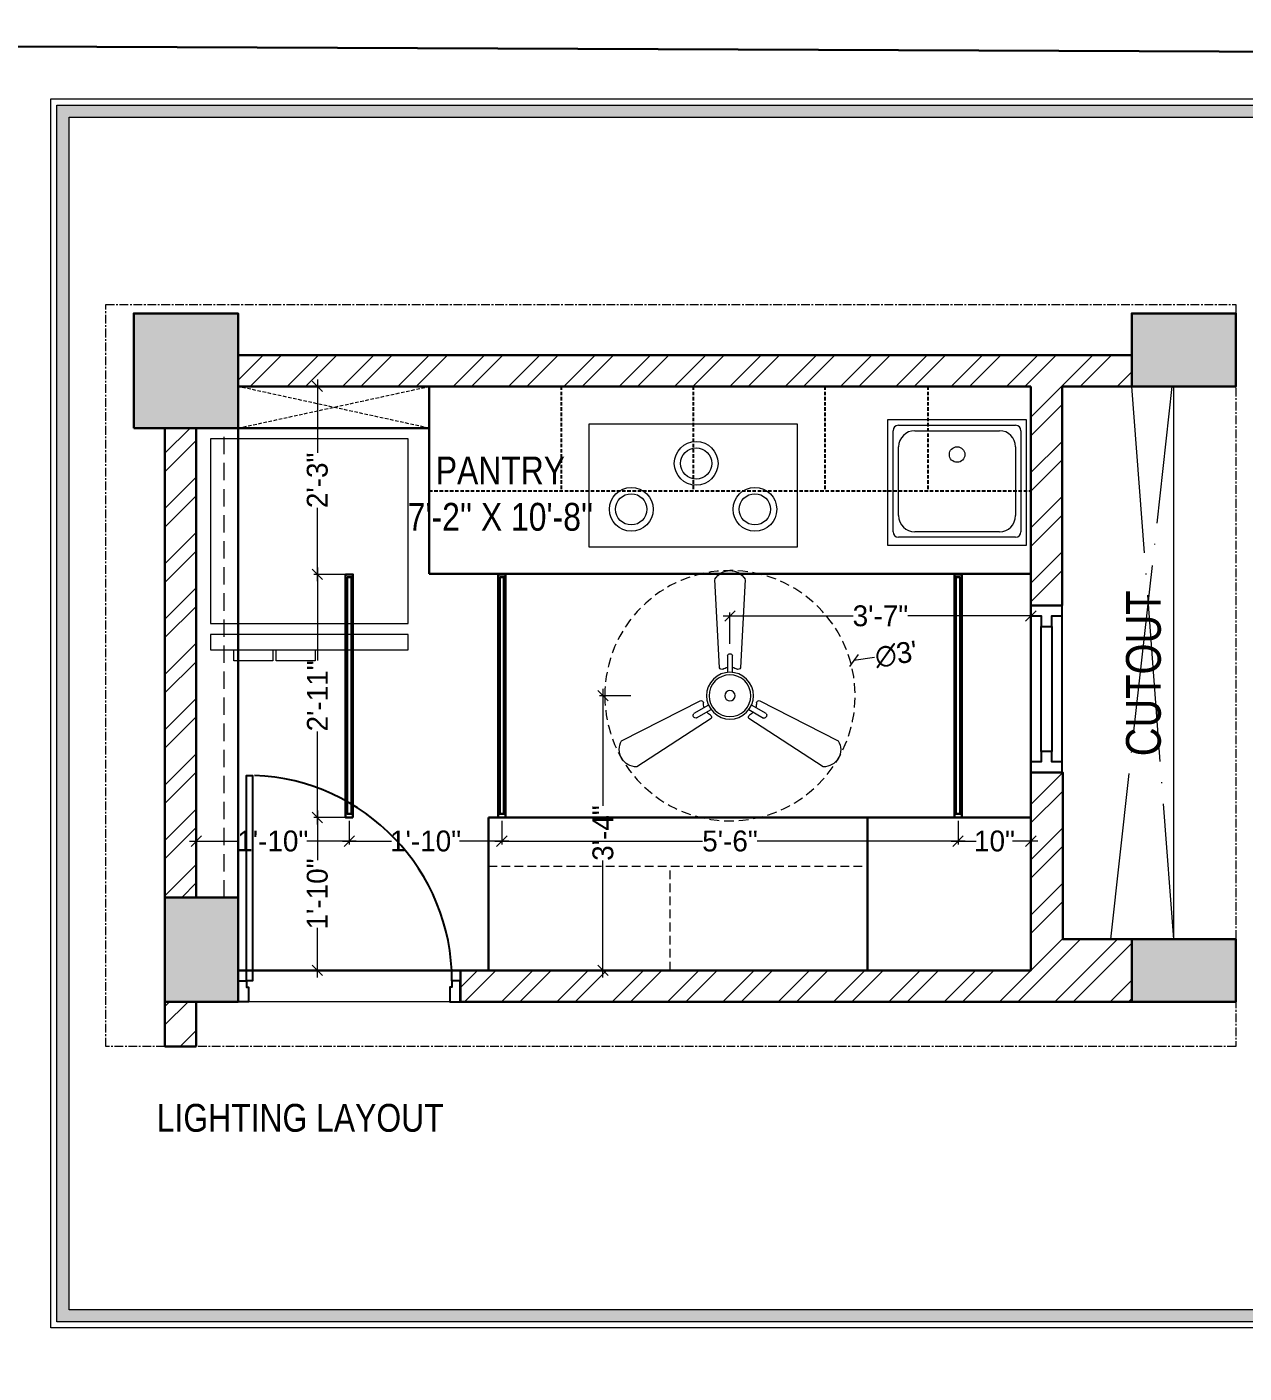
# Model space of a CAD drawing. Header units: millimetres. Extents: x 56222 to 3066687, y -650199 to -121287.
# Drawn here: x 133831.3 to 134006.3, y -184491.2 to -184297.6 of the extents above; entities that cross this region are included whole.
import ezdxf

# ---------------------------------------------------------------- set-up
doc = ezdxf.new("R2010")
doc.units = ezdxf.units.MM
doc.header["$MEASUREMENT"] = 0
doc.header["$PDMODE"] = 35
for name, pattern in [('ACAD_ISO02W100', [15, 12, -3]), ('ACAD_ISO04W100', [30, 24, -3, 0, -3]), ('CENTER', [2, 1.25, -0.25, 0.25, -0.25]), ('DASHED', [0.75, 0.5, -0.25]), ('DASHED2', [0.375, 0.25, -0.125]), ('DASHEDX2', [1.5, 1, -0.5]), ('HIDDEN', [0.375, 0.25, -0.125])]:
    doc.linetypes.add(name, pattern=pattern)
doc.layers.get('Defpoints').update_dxf_attribs({"color": 220})
doc.layers.add('AR DOOR', color=40, linetype='Continuous')
doc.layers.add('AR ELE-5', color=134, linetype='Continuous')
for name, color, linetype, lineweight in [('COLUMN', 1, 'Continuous', 30), ('dim05', 1, 'Continuous', 13), ('Dimension', 10, 'DASHEDX2', 20), ('Electrical', 84, 'Continuous', 30), ('FIRST FLOOR', 7, 'Continuous', 9), ('FIRST FLOOR ( TEXT )', 7, 'Continuous', 9), ('FIRST FLOOR_( PLine )_', 251, 'Continuous', 30), ('FURNITURE', 32, 'Continuous', 9), ('furniture dimensions', 1, 'DASHED', 0), ('GROUND FLOOR', 7, 'Continuous', 9), ('hatch-wall', 8, 'Continuous', 9), ('Labelling', 1, 'Continuous', 25), ('SECTION ( SLAB PLine )', 104, 'Continuous', 30), ('TILE', 14, 'Continuous', 9), ('wall', 7, 'Continuous', 30)]:
    doc.layers.add(name, color=color, linetype=linetype, lineweight=lineweight)
doc.layers.add('XX~SLAB ( PLINE )', color=251, linetype='Continuous', plot=False)
doc.styles.add('century g', font='GOTHIC.TTF')
doc.styles.add("Cn_BT_0'-0", font='swissc.ttf')
doc.styles.add('KATHA', font='swissc.ttf')
doc.dimstyles.new('Archana', dxfattribs={"dimtxt": 2, "dimasz": 0.75, "dimexe": 0.5, "dimexo": 0.5, "dimgap": 0, "dimtad": 0, "dimzin": 0, "dimdsep": 46, "dimlunit": 4, "dimtxsty": 'century g', "dimblk": 'OBLIQUE', "dimcen": 0, "dimdle": 1, "dimclrd": 256, "dimclre": 256, "dimclrt": 256, "dimadec": 0, "dimazin": 0, "dimtfac": 1, "dimtofl": 0, "dimtmove": 1, "dimatfit": 3, "dimfxl": 1, "dimfxlon": 1, "dimtolj": 1, "dimtzin": 0, "dimlwd": -1, "dimlwe": -1, "dimarcsym": 0})

# ---------------------------------------------------------------- blocks, each defined once
blk = doc.blocks.new('*U144')
for points in [[(-1025.5, 0), (-985.5, 0), (-985.5, 30), (-975.5, 30), (-975.5, 100), (-1025.5, 100)], [(40, 0), (0, 0), (0, 30), (-10, 30), (-10, 100), (40, 100)], [(0, 0), (0, -985.5), (-30, -985.5), (-30, 0)]]:
    blk.add_lwpolyline(points, close=True)
at = {"layer": 'AR ELE-5', "linetype": 'ByBlock', "ltscale": 15}
blk.add_arc((1.4, 0.6), 987, 180.03474, 267.62699, dxfattribs=at)
blk = doc.blocks.new('fan')
at = {"layer": 'Electrical', "lineweight": 15, "ltscale": 20}
for p, q in [((3300835.29, -509900.78), (3300836.47, -509923.43)), ((3300841.81, -509923.43), (3300842.99, -509900.78)), ((3300838.47, -509924.57), (3300838.47, -509920.25)), ((3300839.81, -509920.28), (3300839.81, -509924.57)), ((3300831.66, -509931.77), (3300811.45, -509942.07)), ((3300829.93, -509935.08), (3300833.64, -509932.93)), ((3300844.64, -509932.93), (3300848.38, -509935.09)), ((3300866.83, -509942.07), (3300846.62, -509931.77)), ((3300815.3, -509948.74), (3300834.33, -509936.39)), ((3300834.31, -509934.09), (3300830.57, -509936.25)), ((3300843.95, -509936.39), (3300862.98, -509948.74)), ((3300847.68, -509936.23), (3300843.97, -509934.09))]:
    blk.add_line(p, q, dxfattribs=at)
at = {"layer": 'Electrical', "linetype": 'DASHED', "lineweight": 15, "ltscale": 5}
blk.add_circle((3300839.14, -509930.53), 32, dxfattribs=at)
at = {"layer": 'Electrical', "lineweight": 15, "ltscale": 20}
for centre, major_axis, start_param, end_param in [((3300839.14, -509902.94), (3.12, 3.12), -0.272136, 1.842967), ((3300839.13, -509920.5), (0.501, 0.501), -0.465536, 1.983618), ((3300839.14, -509930.53), (4.24, -4.24), 3.14161, 9.424795), ((3300839.14, -509930.53), (3.77, -3.77), 1.749190548672175e-05, 6.283202799085073), ((3300837.1, -509923.08), (0.51, 0.51), 2.863014, 4.257784), ((3300839.14, -509926.42), (2.27, -2.27), 2.565057, 2.951308), ((3300839.14, -509926.42), (2.27, 2.27), 0.19032, 0.57657), ((3300841.18, -509923.08), (0.51, -0.51), 5.167028, 6.561799), ((3300839.14, -509930.53), (0.943, 0.943), 1.570814, 7.853999), ((3300831.67, -509932.49), (0.51, -0.51), 0.978238, 2.373008), ((3300835.59, -509932.58), (2.27, -2.27), 3.855511, 4.241762), ((3300842.69, -509932.58), (2.27, 2.27), 5.183051, 5.569301), ((3300846.61, -509932.49), (0.51, -0.51), 2.339416, 3.734186), ((3300830.46, -509935.55), (0.501, -0.501), 3.199655, 5.648809), ((3300835.59, -509932.58), (2.27, -2.27), 4.659452, 5.045703), ((3300833.71, -509936.02), (0.51, 0.51), -1.325776, 0.068994), ((3300844.57, -509936.02), (0.51, -0.51), 3.072633, 4.467404), ((3300842.69, -509932.58), (2.27, 2.27), 4.37911, 4.765361), ((3300847.83, -509935.54), (0.501, 0.501), 3.723254, 6.172408), ((3300815.25, -509944.32), (3.12, -3.12), 3.393055, 5.508159), ((3300863.03, -509944.32), (3.12, -3.12), 5.48745, 7.602554)]:
    blk.add_ellipse(centre, major_axis=major_axis, ratio=1, start_param=start_param, end_param=end_param, dxfattribs=at)
blk = doc.blocks.new('_Oblique')
at = {"layer": 'wall', "color": 0, "lineweight": -2}
blk.add_line((-0.5, -0.5), (0.5, 0.5), dxfattribs=at)
blk = doc.blocks.new('*D285')
at = {"layer": 'Defpoints', "color": 0, "linetype": 'Continuous', "lineweight": 30, "transparency": 16777216}
for p in [(133950.18, -184388.69, 0.12), (133914.55, -184393.85, 0.12)]:
    blk.add_point(p, dxfattribs=at)
at = {"layer": 'furniture dimensions', "color": 5, "linetype": 'Continuous', "transparency": 16777216}
blk.add_line((133953.15, -184388.26), (133950.18, -184388.69), dxfattribs=at)
at = {"layer": 'furniture dimensions', "color": 5, "linetype": 'Continuous', "transparency": 16777216, "xscale": 1.5, "yscale": 1.5, "zscale": 1.5, "rotation": 188.2375818181206}
blk.add_blockref('_Oblique', (133950.18, -184388.69), dxfattribs=at)
at = {"layer": 'furniture dimensions', "linetype": 'Continuous', "lineweight": 0, "transparency": 16777216, "insert": (133956.26, -184387.81), "char_height": 3, "attachment_point": 5, "rotation": 8.2376, "style": 'century g'}
blk.add_mtext("\\A1;∅3'", dxfattribs=at)
blk = doc.blocks.new('*D286')
at = {"layer": 'Defpoints', "color": 0, "linetype": 'Continuous', "lineweight": 30, "transparency": 16777216}
for p in [(133855.63, -184410.2), (133877.63, -184411.27), (133877.63, -184414.67)]:
    blk.add_point(p, dxfattribs=at)
at = {"layer": 'furniture dimensions', "color": 5, "linetype": 'ByBlock', "transparency": 16777216}
blk.add_line((133855.63, -184410.7), (133855.63, -184415.17), dxfattribs=at)
at = {"layer": 'furniture dimensions', "color": 5, "linetype": 'Continuous', "transparency": 16777216}
for p, q in [((133877.63, -184411.77), (133877.63, -184415.17)), ((133854.63, -184414.67), (133861.75, -184414.67)), ((133878.63, -184414.67), (133871.51, -184414.67))]:
    blk.add_line(p, q, dxfattribs=at)
at = {"layer": 'furniture dimensions', "color": 5, "linetype": 'Continuous', "transparency": 16777216, "xscale": 1.5, "yscale": 1.5, "zscale": 1.5, "rotation": 180}
blk.add_blockref('_Oblique', (133855.63, -184414.67), dxfattribs=at)
at = {"layer": 'furniture dimensions', "color": 5, "linetype": 'Continuous', "transparency": 16777216, "xscale": 1.5, "yscale": 1.5, "zscale": 1.5}
blk.add_blockref('_Oblique', (133877.63, -184414.67), dxfattribs=at)
at = {"layer": 'furniture dimensions', "linetype": 'Continuous', "lineweight": 0, "transparency": 16777216, "insert": (133866.63, -184414.67), "char_height": 3, "attachment_point": 5, "style": 'century g'}
blk.add_mtext('\\A1;1\'-10"', dxfattribs=at)
blk = doc.blocks.new('*D287')
at = {"layer": 'Defpoints', "color": 0, "linetype": 'Continuous', "lineweight": 30, "transparency": 16777216}
for p in [(133877.63, -184411.27), (133899.57, -184411.27), (133899.57, -184414.67)]:
    blk.add_point(p, dxfattribs=at)
at = {"layer": 'furniture dimensions', "color": 5, "linetype": 'ByBlock', "transparency": 16777216}
blk.add_line((133877.63, -184411.77), (133877.63, -184415.17), dxfattribs=at)
at = {"layer": 'furniture dimensions', "color": 5, "linetype": 'Continuous', "transparency": 16777216}
for p, q in [((133899.57, -184411.77), (133899.57, -184415.17)), ((133876.63, -184414.67), (133883.72, -184414.67)), ((133900.57, -184414.67), (133893.48, -184414.67))]:
    blk.add_line(p, q, dxfattribs=at)
at = {"layer": 'furniture dimensions', "color": 5, "linetype": 'Continuous', "transparency": 16777216, "xscale": 1.5, "yscale": 1.5, "zscale": 1.5, "rotation": 180}
blk.add_blockref('_Oblique', (133877.63, -184414.67), dxfattribs=at)
at = {"layer": 'furniture dimensions', "color": 5, "linetype": 'Continuous', "transparency": 16777216, "xscale": 1.5, "yscale": 1.5, "zscale": 1.5}
blk.add_blockref('_Oblique', (133899.57, -184414.67), dxfattribs=at)
at = {"layer": 'furniture dimensions', "linetype": 'Continuous', "lineweight": 0, "transparency": 16777216, "insert": (133888.6, -184414.67), "char_height": 3, "attachment_point": 5, "style": 'century g'}
blk.add_mtext('\\A1;1\'-10"', dxfattribs=at)
blk = doc.blocks.new('*D288')
at = {"layer": 'Defpoints', "color": 0, "linetype": 'Continuous', "lineweight": 30, "transparency": 16777216}
for p in [(133899.57, -184411.27), (133965.17, -184411.27), (133965.17, -184414.67)]:
    blk.add_point(p, dxfattribs=at)
at = {"layer": 'furniture dimensions', "color": 5, "linetype": 'ByBlock', "transparency": 16777216}
blk.add_line((133899.57, -184411.77), (133899.57, -184415.17), dxfattribs=at)
at = {"layer": 'furniture dimensions', "color": 5, "linetype": 'Continuous', "transparency": 16777216}
for p, q in [((133965.17, -184411.77), (133965.17, -184415.17)), ((133898.57, -184414.67), (133928.44, -184414.67)), ((133966.17, -184414.67), (133936.3, -184414.67))]:
    blk.add_line(p, q, dxfattribs=at)
at = {"layer": 'furniture dimensions', "color": 5, "linetype": 'Continuous', "transparency": 16777216, "xscale": 1.5, "yscale": 1.5, "zscale": 1.5, "rotation": 180}
blk.add_blockref('_Oblique', (133899.57, -184414.67), dxfattribs=at)
at = {"layer": 'furniture dimensions', "color": 5, "linetype": 'Continuous', "transparency": 16777216, "xscale": 1.5, "yscale": 1.5, "zscale": 1.5}
blk.add_blockref('_Oblique', (133965.17, -184414.67), dxfattribs=at)
at = {"layer": 'furniture dimensions', "linetype": 'Continuous', "lineweight": 0, "transparency": 16777216, "insert": (133932.37, -184414.67), "char_height": 3, "attachment_point": 5, "style": 'century g'}
blk.add_mtext('\\A1;5\'-6"', dxfattribs=at)
blk = doc.blocks.new('*D289')
at = {"layer": 'Defpoints', "color": 0, "linetype": 'Continuous', "lineweight": 30, "transparency": 16777216}
for p in [(133965.17, -184411.27), (133975.63, -184411.27), (133975.63, -184414.67)]:
    blk.add_point(p, dxfattribs=at)
at = {"layer": 'furniture dimensions', "color": 5, "linetype": 'ByBlock', "transparency": 16777216}
blk.add_line((133965.17, -184411.77), (133965.17, -184415.17), dxfattribs=at)
at = {"layer": 'furniture dimensions', "color": 5, "linetype": 'Continuous', "transparency": 16777216}
for p, q in [((133975.63, -184411.77), (133975.63, -184415.17)), ((133964.17, -184414.67), (133967.78, -184414.67)), ((133976.63, -184414.67), (133973.01, -184414.67))]:
    blk.add_line(p, q, dxfattribs=at)
at = {"layer": 'furniture dimensions', "color": 5, "linetype": 'Continuous', "transparency": 16777216, "xscale": 1.5, "yscale": 1.5, "zscale": 1.5, "rotation": 180}
blk.add_blockref('_Oblique', (133965.17, -184414.67), dxfattribs=at)
at = {"layer": 'furniture dimensions', "color": 5, "linetype": 'Continuous', "transparency": 16777216, "xscale": 1.5, "yscale": 1.5, "zscale": 1.5}
blk.add_blockref('_Oblique', (133975.63, -184414.67), dxfattribs=at)
at = {"layer": 'furniture dimensions', "linetype": 'Continuous', "lineweight": 0, "transparency": 16777216, "insert": (133970.4, -184414.67), "char_height": 3, "attachment_point": 5, "style": 'century g'}
blk.add_mtext('\\A1;10"', dxfattribs=at)
blk = doc.blocks.new('*D290')
at = {"layer": 'Defpoints', "color": 0, "linetype": 'Continuous', "lineweight": 30, "transparency": 16777216}
for p in [(133932.37, -184393.75), (133914.11, -184433.27), (133929.14, -184433.27)]:
    blk.add_point(p, dxfattribs=at)
at = {"layer": 'furniture dimensions', "color": 5, "linetype": 'Continuous', "transparency": 16777216}
for p, q in [((133914.11, -184392.75), (133914.11, -184409.57)), ((133914.11, -184434.27), (133914.11, -184417.46)), ((133918.11, -184433.27), (133913.61, -184433.27))]:
    blk.add_line(p, q, dxfattribs=at)
at = {"layer": 'furniture dimensions', "color": 5, "linetype": 'ByBlock', "transparency": 16777216}
blk.add_line((133918.11, -184393.75), (133913.61, -184393.75), dxfattribs=at)
at = {"layer": 'furniture dimensions', "color": 5, "linetype": 'Continuous', "transparency": 16777216, "xscale": 1.5, "yscale": 1.5, "zscale": 1.5}
for p, rotation in [((133914.11, -184393.75), 90), ((133914.11, -184433.27), 270)]:
    blk.add_blockref('_Oblique', p, dxfattribs=dict(at, rotation=rotation))
at = {"layer": 'furniture dimensions', "linetype": 'Continuous', "lineweight": 0, "transparency": 16777216, "insert": (133914.11, -184413.51), "char_height": 3, "attachment_point": 5, "rotation": 90, "style": 'century g'}
blk.add_mtext('\\A1;3\'-4"', dxfattribs=at)
blk = doc.blocks.new('*D291')
at = {"layer": 'Defpoints', "color": 0, "linetype": 'Continuous', "lineweight": 30, "transparency": 16777216}
for p in [(133975.63, -184382.28), (133932.37, -184393.75), (133975.63, -184393.75)]:
    blk.add_point(p, dxfattribs=at)
at = {"layer": 'furniture dimensions', "color": 5, "linetype": 'ByBlock', "transparency": 16777216}
blk.add_line((133932.37, -184386.28), (133932.37, -184381.78), dxfattribs=at)
at = {"layer": 'furniture dimensions', "color": 5, "linetype": 'Continuous', "transparency": 16777216}
for p, q in [((133975.63, -184386.28), (133975.63, -184381.78)), ((133931.37, -184382.28), (133950.06, -184382.28)), ((133976.63, -184382.28), (133957.94, -184382.28))]:
    blk.add_line(p, q, dxfattribs=at)
at = {"layer": 'furniture dimensions', "color": 5, "linetype": 'Continuous', "transparency": 16777216, "xscale": 1.5, "yscale": 1.5, "zscale": 1.5, "rotation": 180}
blk.add_blockref('_Oblique', (133932.37, -184382.28), dxfattribs=at)
at = {"layer": 'furniture dimensions', "color": 5, "linetype": 'Continuous', "transparency": 16777216, "xscale": 1.5, "yscale": 1.5, "zscale": 1.5}
blk.add_blockref('_Oblique', (133975.63, -184382.28), dxfattribs=at)
at = {"layer": 'furniture dimensions', "linetype": 'Continuous', "lineweight": 0, "transparency": 16777216, "insert": (133954, -184382.28), "char_height": 3, "attachment_point": 5, "style": 'century g'}
blk.add_mtext('\\A1;3\'-7"', dxfattribs=at)
blk = doc.blocks.new('*D292')
at = {"layer": 'Defpoints', "color": 0, "linetype": 'Continuous', "lineweight": 30, "transparency": 16777216}
for p in [(133877.63, -184411.27), (133873.04, -184433.27), (133877.63, -184433.27)]:
    blk.add_point(p, dxfattribs=at)
at = {"layer": 'furniture dimensions', "color": 5, "linetype": 'Continuous', "transparency": 16777216}
for p, q in [((133873.04, -184410.27), (133873.04, -184417.39)), ((133873.04, -184434.27), (133873.04, -184427.15)), ((133877.04, -184433.27), (133872.54, -184433.27))]:
    blk.add_line(p, q, dxfattribs=at)
at = {"layer": 'furniture dimensions', "color": 5, "linetype": 'ByBlock', "transparency": 16777216}
blk.add_line((133877.04, -184411.27), (133872.54, -184411.27), dxfattribs=at)
at = {"layer": 'furniture dimensions', "color": 5, "linetype": 'Continuous', "transparency": 16777216, "xscale": 1.5, "yscale": 1.5, "zscale": 1.5}
for p, rotation in [((133873.04, -184411.27), 90), ((133873.04, -184433.27), 270)]:
    blk.add_blockref('_Oblique', p, dxfattribs=dict(at, rotation=rotation))
at = {"layer": 'furniture dimensions', "linetype": 'Continuous', "lineweight": 0, "transparency": 16777216, "insert": (133873.04, -184422.27), "char_height": 3, "attachment_point": 5, "rotation": 90, "style": 'century g'}
blk.add_mtext('\\A1;1\'-10"', dxfattribs=at)
blk = doc.blocks.new('*D293')
at = {"layer": 'Defpoints', "color": 0, "linetype": 'Continuous', "lineweight": 30, "transparency": 16777216}
for p in [(133873.04, -184376.3), (133877.63, -184376.3), (133877.63, -184411.27)]:
    blk.add_point(p, dxfattribs=at)
at = {"layer": 'furniture dimensions', "color": 5, "linetype": 'Continuous', "transparency": 16777216}
for p, q in [((133873.04, -184375.3), (133873.04, -184388.67)), ((133877.04, -184376.3), (133872.54, -184376.3)), ((133873.04, -184412.27), (133873.04, -184398.9))]:
    blk.add_line(p, q, dxfattribs=at)
at = {"layer": 'furniture dimensions', "color": 5, "linetype": 'ByBlock', "transparency": 16777216}
blk.add_line((133877.04, -184411.27), (133872.54, -184411.27), dxfattribs=at)
at = {"layer": 'furniture dimensions', "color": 5, "linetype": 'Continuous', "transparency": 16777216, "xscale": 1.5, "yscale": 1.5, "zscale": 1.5}
for p, rotation in [((133873.04, -184376.3), 90), ((133873.04, -184411.27), 270)]:
    blk.add_blockref('_Oblique', p, dxfattribs=dict(at, rotation=rotation))
at = {"layer": 'furniture dimensions', "linetype": 'Continuous', "lineweight": 0, "transparency": 16777216, "insert": (133873.04, -184393.78), "char_height": 3, "attachment_point": 5, "rotation": 90, "style": 'century g'}
blk.add_mtext('\\A1;2\'-11"', dxfattribs=at)
blk = doc.blocks.new('*D284')
at = {"layer": 'Defpoints', "color": 0, "linetype": 'Continuous', "lineweight": 30, "transparency": 16777216}
for p in [(133873.04, -184349.27), (133877.63, -184349.27), (133877.63, -184376.3)]:
    blk.add_point(p, dxfattribs=at)
at = {"layer": 'furniture dimensions', "color": 5, "linetype": 'Continuous', "transparency": 16777216}
for p, q in [((133873.04, -184348.27), (133873.04, -184358.83)), ((133877.04, -184349.27), (133872.54, -184349.27)), ((133873.04, -184377.3), (133873.04, -184366.74))]:
    blk.add_line(p, q, dxfattribs=at)
at = {"layer": 'furniture dimensions', "color": 5, "linetype": 'ByBlock', "transparency": 16777216}
blk.add_line((133877.04, -184376.3), (133872.54, -184376.3), dxfattribs=at)
at = {"layer": 'furniture dimensions', "color": 5, "linetype": 'Continuous', "transparency": 16777216, "xscale": 1.5, "yscale": 1.5, "zscale": 1.5}
for p, rotation in [((133873.04, -184349.27), 90), ((133873.04, -184376.3), 270)]:
    blk.add_blockref('_Oblique', p, dxfattribs=dict(at, rotation=rotation))
at = {"layer": 'furniture dimensions', "linetype": 'Continuous', "lineweight": 0, "transparency": 16777216, "insert": (133873.04, -184362.78), "char_height": 3, "attachment_point": 5, "rotation": 90, "style": 'century g'}
blk.add_mtext('\\A1;2\'-3"', dxfattribs=at)

msp = doc.modelspace()

# ---------------------------------------------------------------- hatches: boundary and pattern name
at = {"layer": 'Dimension', "linetype": 'Continuous', "true_color": 0xd39e00}
h = msp.add_hatch(color=42, dxfattribs=at)
h.paths.add_polyline_path([(133835.587, -184308.787), (133835.587, -184483.822), (134084.261, -184483.822), (134084.261, -184308.787)])
h.paths.add_polyline_path([(133837.333, -184310.533), (134082.516, -184310.533), (134082.516, -184482.077), (133837.333, -184482.077)], flags=16)
at = {"layer": 'FURNITURE', "linetype": 'CENTER', "lineweight": 15, "true_color": 0x636466}
h = msp.add_hatch(dxfattribs=at)
h.set_pattern_fill('AR-CONC', color=251)
h.set_pattern_definition([(50, (659.5575, 3.2407), (7.17260183, -0.62752135), [0.75, -8.25]), (355, (659.5575, 3.241), (-1.38751334, 7.52192134), [0.6, -6.6]), (100.4514445, (660.155, 3.1884), (5.78508847, 6.8943999), [0.63740192, -7.01142112]), (46.1842, (659.5575, 5.241), (10.6724133, -1.6551928), [1.125, -12.375]), (96.6356355, (660.447, 5.103), (9.34661946, 9.741186), [0.9561034, -10.5171376]), (351.184164, (659.557, 5.241), (9.34661945, 9.741186), [0.9, -9.9]), (21, (660.5575, 4.7407), (5.96907052, -4.0261889), [0.75, -8.25]), (326, (660.5575, 4.741), (2.43315332, 7.25150045), [0.6, -6.6]), (71.4514447, (661.055, 4.405), (8.40222377, 3.22531153), [0.6374019, -7.01142112]), (37.5, (659.5575, 3.2407), (0.121598553, 3.328938538), [0, -6.52, 0, -6.7, 0, -6.625]), (7.5, (659.5575, 3.2407), (2.630695374, 3.94411712), [0, -3.82, 0, -6.37, 0, -2.525]), (327.5, (657.3275, 3.2407), (5.338224362, -0.225548717), [0, -2.5, 0, -7.8, 0, -10.35]), (317.5, (656.3275, 3.2407), (5.83186169, 1.00104982), [0, -3.25, 0, -5.18, 0, -7.35])])
h.paths.add_polyline_path([(133861.63, -184422.773), (133851.13, -184422.773), (133851.13, -184437.773), (133861.63, -184437.773), (133861.63, -184434.773)])
h.paths.add_polyline_path([(133861.63, -184338.773), (133846.63, -184338.773), (133846.63, -184355.273), (133861.63, -184355.273)])
h.paths.add_polyline_path([(134005.13, -184338.773), (133990.13, -184338.773), (133990.13, -184349.276), (134005.13, -184349.276)])
h.paths.add_polyline_path([(134005.13, -184428.773), (133990.13, -184428.773), (133990.13, -184437.773), (134005.13, -184437.773), (134005.13, -184433.273)])
at = {"layer": 'hatch-wall', "linetype": 'CENTER', "lineweight": 15}
h = msp.add_hatch(dxfattribs=at)
h.set_pattern_fill('ANSI32', color=256, scale=15)
h.set_pattern_definition([(45, (659.5575, 3.2407), (-3.97747564, 3.97747564), []), (45, (662.209, 3.2407), (-3.97747564, 3.97747564), [])])
h.paths.add_polyline_path([(133855.63, -184355.273), (133851.13, -184355.273), (133851.13, -184422.773), (133855.63, -184422.773)])
h.paths.add_polyline_path([(133990.13, -184344.773), (133861.63, -184344.773), (133861.63, -184349.273), (133975.63, -184349.273), (133975.63, -184376.227), (133975.63, -184380.778), (133980.13, -184380.778), (133980.13, -184349.273), (133990.13, -184349.273)])
h.paths.add_polyline_path([(133980.214, -184404.778), (133975.63, -184404.778), (133975.63, -184433.273), (133952.13, -184433.273), (133897.63, -184433.273), (133893.63, -184433.273), (133893.63, -184437.773), (133990.13, -184437.773), (133990.13, -184428.773), (133980.214, -184428.773)])
h.paths.add_polyline_path([(133855.63, -184437.773), (133851.13, -184437.773), (133851.13, -184444.207), (133855.63, -184444.207)])

# ---------------------------------------------------------------- linework, layer by layer
at = {"layer": 'COLUMN', "transparency": 33554687}
for points in [[(133846.63, -184355.273), (133846.63, -184338.773), (133861.63, -184338.773), (133861.63, -184355.273)], [(133990.13, -184349.276), (133990.13, -184338.773), (134005.13, -184338.773), (134005.13, -184349.276)], [(133851.13, -184422.773), (133861.63, -184422.773), (133861.63, -184437.773), (133851.13, -184437.773)], [(133990.13, -184437.773), (133990.13, -184428.773), (134005.13, -184428.773), (134005.13, -184437.773)]]:
    msp.add_lwpolyline(points, close=True, dxfattribs=at)
at = {"layer": 'Dimension', "color": 42, "linetype": 'Continuous', "true_color": 0xd39e00}
for points in [[(133834.715, -184307.915), (134085.133, -184307.915), (134085.133, -184484.695), (133834.715, -184484.695)], [(133835.587, -184308.787), (134084.261, -184308.787), (134084.261, -184483.822), (133835.587, -184483.822)], [(133837.333, -184310.533), (134082.516, -184310.533), (134082.516, -184482.077), (133837.333, -184482.077)]]:
    msp.add_lwpolyline(points, close=True, dxfattribs=at)
at = {"layer": 'Electrical', "color": 7, "lineweight": 30}
for points in [[(133878.16, -184411.273), (133878.16, -184376.296), (133877.1, -184376.296), (133877.1, -184411.273)], [(133900.099, -184411.273), (133900.099, -184376.296), (133899.039, -184376.296), (133899.039, -184411.273)], [(133964.638, -184411.273), (133964.638, -184376.296), (133965.698, -184376.296), (133965.698, -184411.273)]]:
    msp.add_lwpolyline(points, close=True, dxfattribs=at)
at = {"layer": 'Electrical', "color": 175, "lineweight": 30, "ltscale": 8, "true_color": 0x4554a5}
for points in [[(133877.328, -184376.695), (133877.949, -184376.695), (133877.949, -184410.759), (133877.328, -184410.759)], [(133877.346, -184376.713), (133877.93, -184376.713), (133877.93, -184410.74), (133877.346, -184410.74)], [(133899.266, -184376.695), (133899.888, -184376.695), (133899.888, -184410.759), (133899.266, -184410.759)], [(133899.285, -184376.713), (133899.869, -184376.713), (133899.869, -184410.74), (133899.285, -184410.74)], [(133965.471, -184376.695), (133964.849, -184376.695), (133964.849, -184410.759), (133965.471, -184410.759)], [(133965.452, -184376.713), (133964.868, -184376.713), (133964.868, -184410.74), (133965.452, -184410.74)]]:
    msp.add_lwpolyline(points, close=True, dxfattribs=at)
at = {"layer": 'FIRST FLOOR', "transparency": 33554687}
for p, q in [((133975.63, -184431.242), (133975.63, -184349.273)), ((133996.13, -184349.276), (133996.13, -184428.773)), ((133975.63, -184380.778), (133980.13, -184380.778)), ((133897.13, -184433.273), (133975.63, -184433.273)), ((133851.13, -184437.773), (133855.13, -184437.773)), ((133897.13, -184437.773), (134005.13, -184437.773))]:
    msp.add_line(p, q, dxfattribs=at)
at = {"layer": 'FIRST FLOOR_( PLine )_', "transparency": 33554687}
for p, q in [((134005.13, -184347.773), (134005.13, -184338.773)), ((133861.63, -184344.773), (133990.13, -184344.773)), ((133861.63, -184349.273), (133975.63, -184349.273)), ((133975.63, -184349.273), (133975.63, -184380.778)), ((133980.13, -184380.778), (133980.13, -184349.273)), ((133980.13, -184349.273), (133990.117, -184349.273)), ((133851.13, -184355.273), (133851.13, -184437.773)), ((133855.63, -184422.773), (133855.63, -184355.273)), ((133975.63, -184380.778), (133980.13, -184380.778)), ((133851.13, -184437.773), (133855.13, -184437.773))]:
    msp.add_line(p, q, dxfattribs=at)
msp.add_lwpolyline([(133851.13, -184355.273), (133851.13, -184437.773), (133855.63, -184437.773)], dxfattribs=at)
for points in [[(133893.63, -184433.273), (133893.63, -184437.773), (134005.13, -184437.773), (134005.13, -184433.273), (134005.13, -184428.773), (133980.214, -184428.773), (133980.214, -184404.778), (133975.63, -184404.778), (133975.63, -184433.273)], [(133855.63, -184444.207), (133855.63, -184437.773), (133851.13, -184437.773), (133851.13, -184444.207)], [(133855.63, -184444.207), (133855.63, -184437.773), (133851.13, -184437.773), (133851.13, -184444.207)]]:
    msp.add_lwpolyline(points, close=True, dxfattribs=at)
at = {"layer": 'FURNITURE', "color": 9, "linetype": 'DASHED', "lineweight": 15, "true_color": 0xc7c8ca}
for p, q in [((133861.63, -184355.273), (133889.107, -184349.273)), ((133889.107, -184355.273), (133861.63, -184349.273))]:
    msp.add_line(p, q, dxfattribs=at)
at = {"layer": 'FURNITURE', "color": 9, "lineweight": 30, "true_color": 0xc7c8ca}
for p, q in [((133889.107, -184349.273), (133975.63, -184349.273)), ((133889.107, -184376.227), (133889.107, -184349.273)), ((133975.63, -184349.273), (133975.63, -184376.227)), ((133861.63, -184355.273), (133889.107, -184355.273)), ((133975.63, -184376.227), (133889.107, -184376.227)), ((133897.63, -184411.273), (133975.63, -184411.273)), ((133897.63, -184433.273), (133897.63, -184411.273)), ((133952.13, -184411.273), (133975.63, -184411.273)), ((133952.13, -184433.273), (133952.13, -184411.273)), ((133975.63, -184411.273), (133975.63, -184433.273)), ((133975.63, -184411.273), (133975.63, -184433.273)), ((133975.63, -184433.273), (133902.596, -184433.273)), ((133975.63, -184433.273), (133952.13, -184433.273))]:
    msp.add_line(p, q, dxfattribs=at)
at = {"layer": 'FURNITURE', "color": 9, "linetype": 'DASHED', "lineweight": 25, "true_color": 0xc7c8ca}
for p, q in [((133908.107, -184349.273), (133908.107, -184364.273)), ((133927.062, -184349.273), (133927.062, -184364.273)), ((133946.018, -184349.273), (133946.018, -184364.273)), ((133960.824, -184349.273), (133960.824, -184364.273)), ((133889.107, -184364.273), (133975.63, -184364.273))]:
    msp.add_line(p, q, dxfattribs=at)
at = {"layer": 'FURNITURE', "color": 9, "true_color": 0xc7c8ca}
for p, q in [((133912.102, -184354.667), (133942.022, -184354.667)), ((133912.102, -184372.377), (133912.102, -184354.667)), ((133942.022, -184354.667), (133942.022, -184372.377)), ((133975.028, -184354.088), (133955.028, -184354.088)), ((133955.028, -184354.088), (133955.028, -184372.088)), ((133975.028, -184372.088), (133975.028, -184354.088)), ((133955.812, -184370.178), (133955.812, -184355.637)), ((133956.587, -184354.862), (133973.435, -184354.862)), ((133958.944, -184355.637), (133971.111, -184355.637)), ((133974.209, -184355.637), (133974.209, -184370.178)), ((133886.107, -184356.823), (133857.69, -184356.823)), ((133857.69, -184356.823), (133857.69, -184383.38)), ((133886.107, -184383.38), (133886.107, -184356.823)), ((133956.62, -184367.854), (133956.62, -184357.961)), ((133973.435, -184357.961), (133973.435, -184367.854)), ((133971.111, -184370.178), (133958.944, -184370.178)), ((133955.028, -184372.088), (133975.028, -184372.088)), ((133973.435, -184370.953), (133956.587, -184370.953)), ((133942.022, -184372.377), (133912.102, -184372.377)), ((133857.69, -184383.38), (133886.107, -184383.38)), ((133886.107, -184384.929), (133857.69, -184384.929)), ((133857.69, -184384.929), (133857.69, -184387.143)), ((133886.107, -184387.143), (133886.107, -184384.929)), ((133857.69, -184387.143), (133886.107, -184387.143)), ((133861.011, -184388.72), (133861.011, -184387.143)), ((133866.638, -184387.143), (133866.638, -184388.72)), ((133867.114, -184388.72), (133867.114, -184387.143)), ((133872.741, -184387.143), (133872.741, -184388.72)), ((133866.638, -184388.72), (133861.011, -184388.72)), ((133872.741, -184388.72), (133867.114, -184388.72))]:
    msp.add_line(p, q, dxfattribs=at)
at = {"layer": 'FURNITURE', "color": 9, "linetype": 'HIDDEN', "lineweight": 18, "ltscale": 5, "true_color": 0xc7c8ca}
for p, q in [((133897.63, -184418.273), (133952.13, -184418.273)), ((133923.748, -184433.273), (133923.748, -184418.273))]:
    msp.add_line(p, q, dxfattribs=at)
at = {"layer": 'FURNITURE', "color": 9, "linetype": 'CENTER', "lineweight": 15, "true_color": 0xc7c8ca}
msp.add_lwpolyline([(134005.13, -184444.207), (133842.601, -184444.207), (133842.601, -184337.459), (134005.13, -184337.459)], close=True, dxfattribs=at)
at = {"layer": 'FURNITURE', "color": 9, "true_color": 0xc7c8ca}
for centre, radius in [((133927.508, -184360.338), 3.143), ((133927.508, -184360.338), 2.245), ((133965.028, -184359.066), 1.117), ((133918.174, -184366.945), 3.143), ((133935.95, -184366.945), 3.143), ((133918.174, -184366.945), 2.245), ((133935.95, -184366.945), 2.245)]:
    msp.add_circle(centre, radius, dxfattribs=at)
for centre, radius, start, end in [((133956.587, -184355.637), 0.775, 90, 180), ((133958.944, -184357.961), 2.324, 90, 180), ((133971.111, -184357.961), 2.324, 0, 90), ((133973.435, -184355.637), 0.775, 0, 90), ((133958.944, -184367.854), 2.324, 180, 270), ((133971.111, -184367.854), 2.324, 270, 0), ((133956.587, -184370.178), 0.775, 180, 270), ((133973.435, -184370.178), 0.775, 270, 0)]:
    msp.add_arc(centre, radius, start, end, dxfattribs=at)
at = {"layer": 'GROUND FLOOR', "color": 1, "linetype": 'ACAD_ISO04W100', "transparency": 33554687}
for p, q in [((133987.13, -184428.773), (133995.963, -184349.276)), ((133990.117, -184349.273), (133996.13, -184428.773))]:
    msp.add_line(p, q, dxfattribs=at)
at = {"layer": 'Labelling', "color": 251, "linetype": 'DASHED2', "lineweight": 0, "ltscale": 10, "true_color": 0x636466, "transparency": 33554687}
msp.add_line((133859.63, -184422.773), (133859.63, -184355.273), dxfattribs=at)
at = {"layer": 'Labelling', "color": 251, "linetype": 'ACAD_ISO02W100', "lineweight": 0, "ltscale": 10, "true_color": 0x636466, "transparency": 33554687}
msp.add_lwpolyline([(133893.63, -184433.273), (133893.63, -184437.773), (133861.63, -184437.773), (133861.63, -184433.273)], close=True, dxfattribs=at)
at = {"layer": 'SECTION ( SLAB PLine )', "color": 9, "true_color": 0xc7c8ca}
msp.add_lwpolyline([(133975.63, -184349.273), (133861.63, -184349.273), (133861.63, -184433.273), (133975.63, -184433.273)], close=True, dxfattribs=at)
at = {"layer": 'TILE', "color": 1, "lineweight": 30}
msp.add_lwpolyline([(133149.693, -184297.557), (134371.584, -184302.616), (134371.584, -184802.923), (133149.693, -184797.864)], close=True, dxfattribs=at)
at = {"layer": 'XX~SLAB ( PLINE )', "transparency": 33554687}
msp.add_lwpolyline([(133975.63, -184380.778), (133975.63, -184382.278), (133977.13, -184382.278), (133977.13, -184383.778), (133978.63, -184383.778), (133978.63, -184401.778), (133977.13, -184401.778), (133977.13, -184403.278), (133975.63, -184403.278), (133975.63, -184404.778), (133980.13, -184404.778), (133980.13, -184403.278), (133978.63, -184403.278), (133978.63, -184401.778), (133977.13, -184401.778), (133977.13, -184383.778), (133978.63, -184383.778), (133978.63, -184382.278), (133980.13, -184382.278), (133980.13, -184380.778), (133975.63, -184380.778), (133975.63, -184404.778), (133980.13, -184404.778), (133980.13, -184380.778)], close=True, dxfattribs=at)

# ---------------------------------------------------------------- block references
at = {"layer": 'AR DOOR', "linetype": 'ByBlock', "lineweight": -2, "transparency": 33554687, "extrusion": (0, 0, -1), "xscale": -0.02999999999996949, "yscale": 0.02999999999996949, "zscale": -0.02999999999996949, "rotation": 180}
msp.add_blockref('*U144', (-133862.83, -184434.773), dxfattribs=at)
at = {"layer": 'dim05', "color": 1, "lineweight": 35, "transparency": 33554687, "xscale": -0.5625052429282242, "yscale": 0.5625052429282242, "zscale": 0.5625052429282242}
msp.add_blockref('fan', (1990671.691, 102444.846), dxfattribs=at)

# ---------------------------------------------------------------- texts
at = {"layer": 'FIRST FLOOR ( TEXT )', "transparency": 33554687, "char_height": 4, "attachment_point": 5, "style": 'KATHA'}
for s, insert in [("PANTRY\\P7'-2'' X 10'-8''", (133899.362, -184364.712)), ('LIGHTING LAYOUT', (133870.571, -184454.497))]:
    msp.add_mtext(s, dxfattribs=dict(at, insert=insert))
at = {"layer": 'FIRST FLOOR ( TEXT )', "color": 1, "transparency": 33554687, "insert": (133991.851, -184390.536), "char_height": 5, "attachment_point": 5, "rotation": 90, "style": "Cn_BT_0'-0"}
msp.add_mtext('CUTOUT', dxfattribs=at)

# ---------------------------------------------------------------- dimensions: what is measured, and where the dimension line sits
at = {"layer": 'furniture dimensions', "color": 5, "linetype": 'Continuous', "lineweight": 0, "transparency": 33554687}
for base, p1, p2, picture, middle in [((133873.037, -184349.273), (133877.63, -184376.296), (133877.63, -184349.273), '*D284', (133873.037, -184362.784)), ((133873.037, -184376.296), (133877.63, -184411.273), (133877.63, -184376.296), '*D293', (133873.037, -184393.784)), ((133914.108, -184433.273), (133932.369, -184393.75), (133929.136, -184433.273), '*D290', (133914.108, -184413.511)), ((133873.037, -184433.273), (133877.63, -184411.273), (133877.63, -184433.273), '*D292', (133873.037, -184422.273))]:
    dim = msp.add_linear_dim(base=base, p1=p1, p2=p2, angle=90, dimstyle='Archana', override={"dimtxt": 3, "dimasz": 1.5, "dimdec": 0, "dimclrd": 5, "dimclre": 5, "dimfxl": 4}, dxfattribs=at)
    dim.commit()
    dim.dimension.update_dxf_attribs({"geometry": picture, "text_midpoint": middle})
for base, p1, p2, picture, middle in [((133975.63, -184382.278), (133932.369, -184393.75), (133975.63, -184393.75), '*D291', (133953.999, -184382.278)), ((133877.63, -184414.668), (133855.63, -184410.198), (133877.63, -184411.273), '*D286', (133866.63, -184414.668)), ((133899.569, -184414.668), (133877.63, -184411.273), (133899.569, -184411.273), '*D287', (133888.599, -184414.668)), ((133965.168, -184414.668), (133899.569, -184411.273), (133965.168, -184411.273), '*D288', (133932.369, -184414.668)), ((133975.63, -184414.668), (133965.168, -184411.273), (133975.63, -184411.273), '*D289', (133970.399, -184414.668))]:
    dim = msp.add_linear_dim(base=base, p1=p1, p2=p2, dimstyle='Archana', override={"dimtxt": 3, "dimasz": 1.5, "dimdec": 0, "dimclrd": 5, "dimclre": 5, "dimfxl": 4}, dxfattribs=at)
    dim.commit()
    dim.dimension.update_dxf_attribs({"geometry": picture, "text_midpoint": middle})
dim = msp.add_diameter_dim_2p(p1=(133914.554, -184393.852), p2=(133950.183, -184388.694), dimstyle='Archana', override={"dimtxt": 3, "dimasz": 1.5, "dimdec": 0, "dimclrd": 5, "dimclre": 5, "dimfxl": 4}, dxfattribs=at)
dim.commit()
dim.dimension.update_dxf_attribs({"geometry": '*D285', "text_midpoint": (133956.256, -184387.815, -0.119)})

doc.saveas('drawing.dxf')
